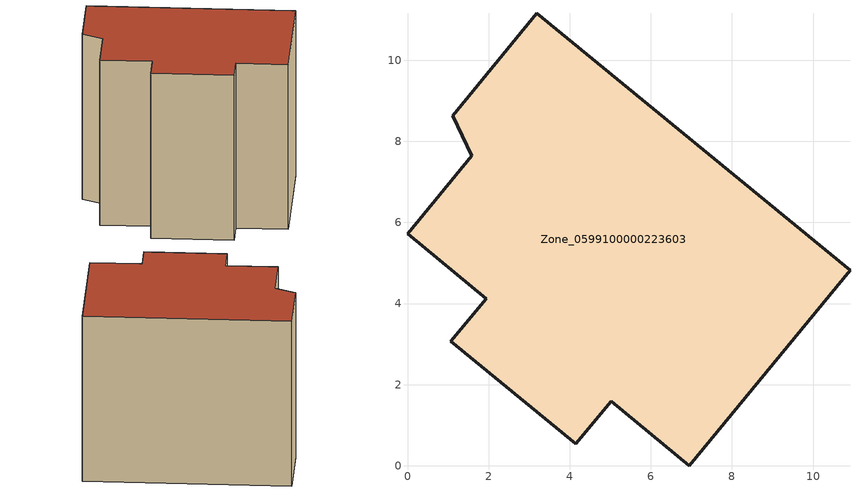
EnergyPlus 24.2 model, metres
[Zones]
Zone_0599100000223603
 floor ground (C_G): 3.19,11.16 10.91,4.82 6.95,0 5.02,1.59 4.15,0.54 1.07,3.07 1.94,4.12 0,5.72 1.59,7.65 1.11,8.63 z0
 wall outside (C_F): 10.91,4.82 3.19,11.16 1.11,8.63 1.59,7.65 0,5.72 1.94,4.12 1.07,3.07 4.15,0.54 5.02,1.59 6.95,0 10.91,4.82 z0:8.63
 roof outside (C_R): 4.15,0.54 5.02,1.59 6.95,0 10.91,4.82 3.19,11.16 1.11,8.63 1.59,7.65 0,5.72 1.94,4.12 1.07,3.07 z8.63
[BUILDING]
Pand.0599100000223603: North Axis=0; Terrain=City; Loads Convergence Tolerance Value=0.04; Temperature Convergence Tolerance Value=0.4; Solar Distribution=FullExterior; Maximum Number of Warmup Days=25; Minimum Number of Warmup Days=1
[Site:Location]
Rotterdam.The.Hague.AP_ZH_NLD Design_Conditions: Latitude=51.96; Longitude=4.45; Time Zone=1; Elevation=-4.5
[SITE:GROUNDTEMPERATURE:BUILDINGSURFACE]
18, 18, 18, 18, 18, 18, 18, 18, 18, 18, 18, 18
[MATERIAL] Thermal Absorptance=0.9; Solar Absorptance=0.7; Visible Absorptance=0.7
Name | Roughness | Thickness | Conductivity | Density | Specific Heat
G.TC.1946-1964 | MediumSmooth | 0.15 | 1 | 540 | 1210
F.TC.1946-1964 | Rough | 0.3 | 0.857143 | 1920 | 840
R.TC.1946-1964 | MediumRough | 0.2 | 0.235294 | 1500 | 1000
[CONSTRUCTION]
C_G: G.TC.1946-1964
C_F: F.TC.1946-1964
C_R: R.TC.1946-1964
[ZONE]
Zone_0599100000223603: Type=1; Multiplier=1; Ceiling Height=Autocalculate; Volume=Autocalculate; Floor Area=autocalculate; Part of Total Floor Area=Yes
[ZONEINFILTRATION:DESIGNFLOWRATE]
Infil_Zone_0599100000223603: Zone or ZoneList or Space or SpaceList=Zone_0599100000223603; Schedule=AlwaysOn; Design Flow Rate Calculation Method=Flow/Area; Flow Rate per Floor Area=0.003; Constant Term Coefficient=1; Temperature Term Coefficient=0; Velocity Term Coefficient=0; Velocity Squared Term Coefficient=0
[HVACTEMPLATE:ZONE:IDEALLOADSAIRSYSTEM]
Zone_0599100000223603: Maximum Heating Supply Air Temperature=50; Minimum Cooling Supply Air Temperature=13; Maximum Heating Supply Air Humidity Ratio=0.0156; Minimum Cooling Supply Air Humidity Ratio=0.0077; Heating Limit=NoLimit; Cooling Limit=NoLimit; Dehumidification Control Type=ConstantSensibleHeatRatio; Cooling Sensible Heat Ratio=0.7; Dehumidification Setpoint=60; Humidification Control Type=None; Humidification Setpoint=30; Outdoor Air Method=None; Outdoor Air Flow Rate per Person=0.00944; Outdoor Air Flow Rate per Zone Floor Area=0; Outdoor Air Flow Rate per Zone=0; Demand Controlled Ventilation Type=None; Outdoor Air Economizer Type=NoEconomizer; Heat Recovery Type=None; Sensible Heat Recovery Effectiveness=0.7; Latent Heat Recovery Effectiveness=0.65
[ZONECONTROL:THERMOSTAT]
ThermostatControl_Zone_0599100000223603: Zone or ZoneList=Zone_0599100000223603; Control Type Schedule=DualSetpointControlType; Control 1=Thermostat_Zone_0599100000223603; Temperature Difference Between Cutout And Setpoint=0
[THERMOSTATSETPOINT:DUALSETPOINT]
Thermostat_Zone_0599100000223603: Heating Setpoint Temperature Schedule=HeatingSetpoint_Zone_0599100000223603; Cooling Setpoint Temperature Schedule=CoolingSetpoint_Zone_0599100000223603
[SCHEDULE:COMPACT]
HeatingSetpoint_Zone_0599100000223603: Through: 12/31, For: AllDays, Until: 24:00, 21
CoolingSetpoint_Zone_0599100000223603: Through: 12/31, For: AllDays, Until: 24:00, 24
DualSetpointControlType: Through: 12/31, For: AllDays, Until: 24:00, 4
AlwaysOn: Through: 12/31, For: AllDays, Until: 24:00, 1
